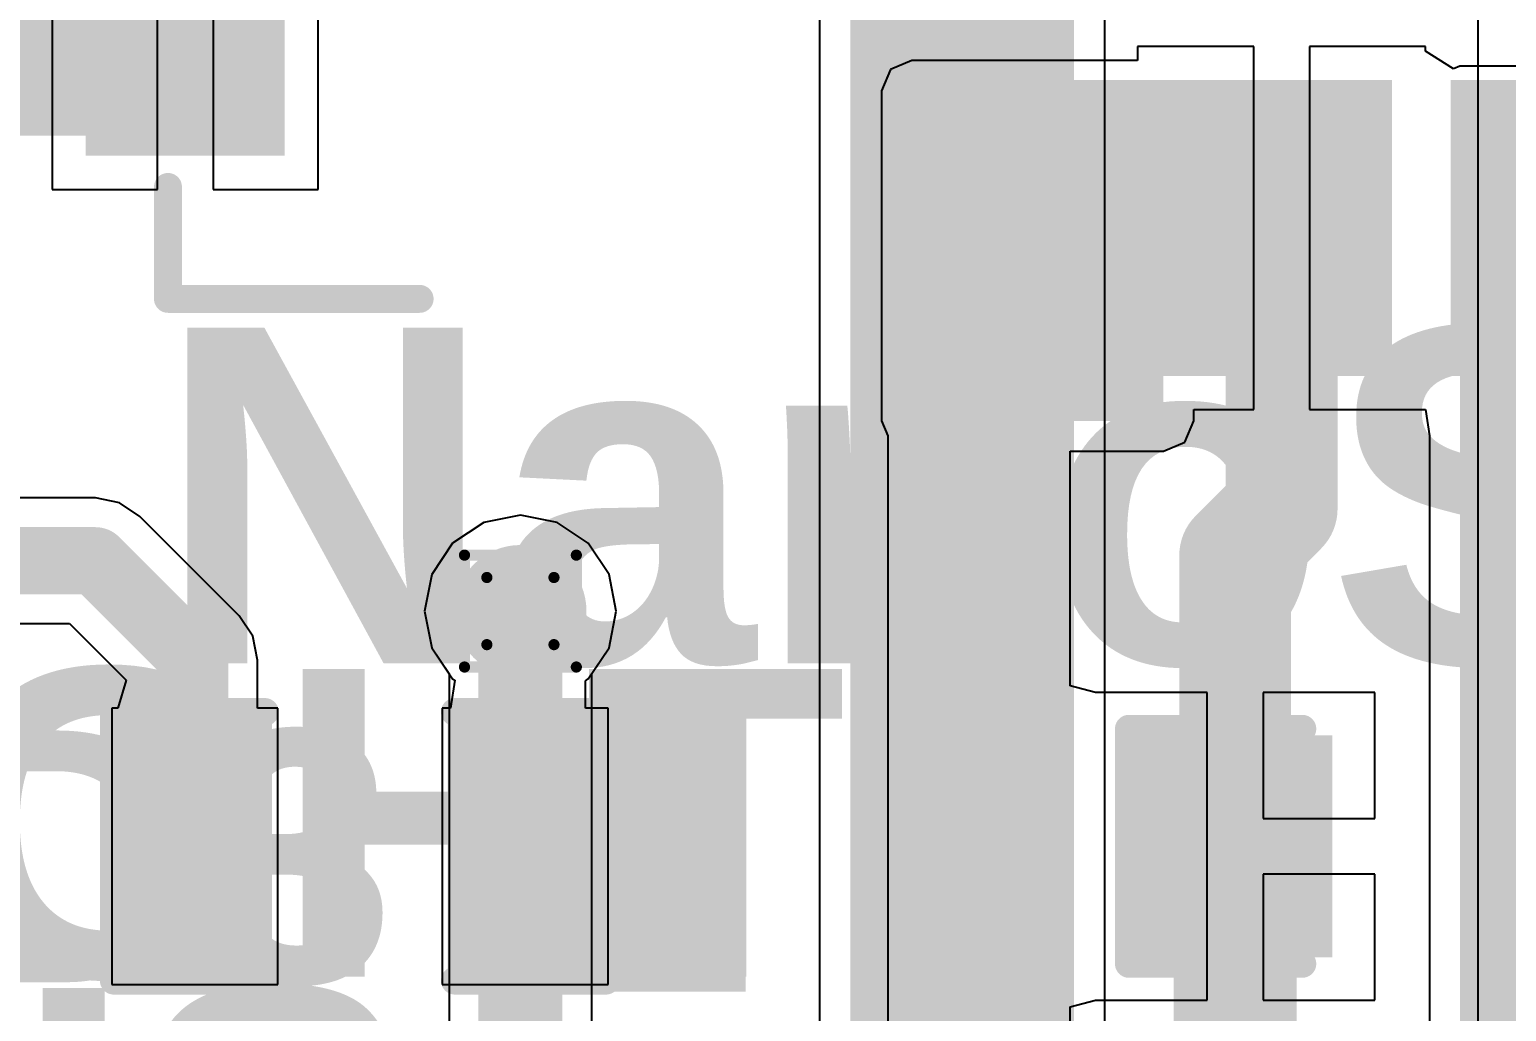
# Model space of a CAD drawing. Header units: inches. Extents: x -0.3 to 9.9, y -0.4 to 5.
# Drawn here: x 0.4832 to 0.7473, y 2.0454 to 2.2209 of the extents above; entities that cross this region are included whole.
import ezdxf

# ---------------------------------------------------------------- set-up
doc = ezdxf.new("R2010")
doc.units = ezdxf.units.IN
doc.header["$MEASUREMENT"] = 0
for name, color, linetype in [('Bottom Layer', 5, 'Continuous'), ('Bottom Solder', 6, 'Continuous'), ('Drill Drawing', 1, 'Continuous'), ('Top Layer', 1, 'Continuous'), ('Top Overlay', 2, 'Continuous'), ('Top Paste', 8, 'Continuous'), ('Top Solder', 216, 'Continuous'), ('Via Holes', 16, 'Continuous')]:
    doc.layers.add(name, color=color, linetype=linetype)
doc.styles.add('Arial_Bold', font='', dxfattribs={"height": 0.2})
doc.styles.get('Arial_Bold').set_extended_font_data('Arial', bold=True)

# ---------------------------------------------------------------- blocks, each defined once
blk = doc.blocks.new('XKNANO_113_14')
at = {"layer": 'Top Layer'}
for points in [[(-0.00591, 0.2878), (0.02559, 0.2878), (0.02559, 0.24291), (-0.00591, 0.24291)], [(0.04409, 0.2878), (0.07559, 0.2878), (0.07559, 0.24291), (0.04409, 0.24291)], [(0.0815, 0.2878), (0.11299, 0.2878), (0.11299, 0.24291), (0.0815, 0.24291)], [(0.24213, 0.24843), (0.26969, 0.24843), (0.26969, 0.16575), (0.24213, 0.16575)]]:
    blk.add_hatch(color=1, dxfattribs=at).paths.add_polyline_path(points)
at = {"layer": 'Top Paste'}
for points in [[(-0.00591, 0.2878), (0.02559, 0.2878), (0.02559, 0.24291), (-0.00591, 0.24291)], [(0.04409, 0.2878), (0.07559, 0.2878), (0.07559, 0.24291), (0.04409, 0.24291)], [(0.0815, 0.2878), (0.11299, 0.2878), (0.11299, 0.24291), (0.0815, 0.24291)], [(0.24213, 0.24843), (0.26969, 0.24843), (0.26969, 0.16575), (0.24213, 0.16575)]]:
    blk.add_hatch(color=8, dxfattribs=at).paths.add_polyline_path(points)
at = {"layer": 'Top Solder'}
for points in [[(-0.00991, 0.2918), (0.02959, 0.2918), (0.02959, 0.23891), (-0.00991, 0.23891)], [(0.04009, 0.2918), (0.07959, 0.2918), (0.07959, 0.23891), (0.04009, 0.23891)], [(0.0775, 0.2918), (0.11699, 0.2918), (0.11699, 0.23891), (0.0775, 0.23891)], [(0.23813, 0.25243), (0.27369, 0.25243), (0.27369, 0.16175), (0.23813, 0.16175)]]:
    blk.add_hatch(color=216, dxfattribs=at).paths.add_polyline_path(points)
at = {"layer": 'Top Overlay'}
for points in [[(0.259, 0.278, 0.005, 0.005, 0), (0.214, 0.278, 0.005, 0.005, 0)], [(0.259, 0.278, 0.005, 0.005, 0), (0.259, 0.258, 0.005, 0.005, 0)]]:
    blk.add_lwpolyline(points, format="xyseb", dxfattribs=at)
for points in [[(0.21275, 0.278, 0.0025, 0.0025, 1), (0.21525, 0.278, 0.0025, 0.0025, 1)], [(0.25775, 0.278, 0.0025, 0.0025, 1), (0.26025, 0.278, 0.0025, 0.0025, 1)], [(0.25775, 0.278, 0.0025, 0.0025, 1), (0.26025, 0.278, 0.0025, 0.0025, 1)], [(0.25775, 0.258, 0.0025, 0.0025, 1), (0.26025, 0.258, 0.0025, 0.0025, 1)]]:
    blk.add_lwpolyline(points, format="xyseb", close=True, dxfattribs=at)
blk = doc.blocks.new('LED_0603_117')
at = {"layer": 'Top Layer'}
for points in [[(-0.03937, 0.01969), (-0.01969, 0.01969), (-0.01969, -0.01969), (-0.03937, -0.01969)], [(0.01969, 0.01969), (0.03937, 0.01969), (0.03937, -0.01969), (0.01969, -0.01969)]]:
    blk.add_hatch(color=1, dxfattribs=at).paths.add_polyline_path(points)
at = {"layer": 'Top Overlay'}
blk.add_hatch(color=2, dxfattribs=at).paths.add_polyline_path([(0.044, -0.02601), (0.069, -0.02601), (0.069, 0.02599), (0.044, 0.02599)])
at = {"layer": 'Top Paste'}
for points in [[(-0.03937, 0.01969), (-0.01969, 0.01969), (-0.01969, -0.01969), (-0.03937, -0.01969)], [(0.01969, 0.01969), (0.03937, 0.01969), (0.03937, -0.01969), (0.01969, -0.01969)]]:
    blk.add_hatch(color=8, dxfattribs=at).paths.add_polyline_path(points)
at = {"layer": 'Top Solder'}
for points in [[(-0.04337, 0.02369), (-0.01569, 0.02369), (-0.01569, -0.02369), (-0.04337, -0.02369)], [(0.01569, 0.02369), (0.04337, 0.02369), (0.04337, -0.02369), (0.01569, -0.02369)]]:
    blk.add_hatch(color=216, dxfattribs=at).paths.add_polyline_path(points)
at = {"layer": 'Top Overlay'}
for points in [[(-0.044, 0.024, 0.005, 0.005, 0), (-0.017, 0.024, 0.005, 0.005, 0)], [(-0.044, -0.024, 0.005, 0.005, 0), (-0.044, 0.024, 0.005, 0.005, 0)], [(0.017, 0.024, 0.005, 0.005, 0), (0.044, 0.024, 0.005, 0.005, 0)], [(0.044, -0.024, 0.005, 0.005, 0), (0.044, 0.024, 0.005, 0.005, 0)], [(-0.044, -0.024, 0.005, 0.005, 0), (-0.017, -0.024, 0.005, 0.005, 0)], [(0.017, -0.024, 0.005, 0.005, 0), (0.044, -0.024, 0.005, 0.005, 0)]]:
    blk.add_lwpolyline(points, format="xyseb", dxfattribs=at)
for points in [[(-0.04525, 0.024, 0.0025, 0.0025, 1), (-0.04275, 0.024, 0.0025, 0.0025, 1)], [(-0.04525, 0.024, 0.0025, 0.0025, 1), (-0.04275, 0.024, 0.0025, 0.0025, 1)], [(-0.01825, 0.024, 0.0025, 0.0025, 1), (-0.01575, 0.024, 0.0025, 0.0025, 1)], [(0.01575, 0.024, 0.0025, 0.0025, 1), (0.01825, 0.024, 0.0025, 0.0025, 1)], [(0.04275, 0.024, 0.0025, 0.0025, 1), (0.04525, 0.024, 0.0025, 0.0025, 1)], [(0.04275, 0.024, 0.0025, 0.0025, 1), (0.04525, 0.024, 0.0025, 0.0025, 1)], [(-0.04525, -0.024, 0.0025, 0.0025, 1), (-0.04275, -0.024, 0.0025, 0.0025, 1)], [(-0.04525, -0.024, 0.0025, 0.0025, 1), (-0.04275, -0.024, 0.0025, 0.0025, 1)], [(-0.01825, -0.024, 0.0025, 0.0025, 1), (-0.01575, -0.024, 0.0025, 0.0025, 1)], [(0.01575, -0.024, 0.0025, 0.0025, 1), (0.01825, -0.024, 0.0025, 0.0025, 1)], [(0.04275, -0.024, 0.0025, 0.0025, 1), (0.04525, -0.024, 0.0025, 0.0025, 1)], [(0.04275, -0.024, 0.0025, 0.0025, 1), (0.04525, -0.024, 0.0025, 0.0025, 1)]]:
    blk.add_lwpolyline(points, format="xyseb", close=True, dxfattribs=at)
at = {"layer": 'Top Overlay', "style": 'Arial_Bold'}
blk.add_text('LED3', height=0.045, dxfattribs=at).set_placement((-0.15435, -0.02429))
blk = doc.blocks.new('C___0603_185')
at = {"layer": 'Top Layer'}
for points in [[(-0.015, 0.0175), (-0.015, -0.0175), (-0.045, -0.0175), (-0.045, 0.0175)], [(0.045, 0.0175), (0.045, -0.0175), (0.015, -0.0175), (0.015, 0.0175)]]:
    blk.add_hatch(color=1, dxfattribs=at).paths.add_polyline_path(points)
at = {"layer": 'Top Paste'}
for points in [[(-0.015, 0.0175), (-0.015, -0.0175), (-0.045, -0.0175), (-0.045, 0.0175)], [(0.045, 0.0175), (0.045, -0.0175), (0.015, -0.0175), (0.015, 0.0175)]]:
    blk.add_hatch(color=8, dxfattribs=at).paths.add_polyline_path(points)
at = {"layer": 'Top Solder'}
for points in [[(-0.01264, 0.01986), (-0.01264, -0.01986), (-0.04736, -0.01986), (-0.04736, 0.01986)], [(0.04736, 0.01986), (0.04736, -0.01986), (0.01264, -0.01986), (0.01264, 0.01986)]]:
    blk.add_hatch(color=216, dxfattribs=at).paths.add_polyline_path(points)
at = {"layer": 'Top Overlay'}
for points in [[(-0.049, -0.021, 0.005, 0.005, 0), (-0.049, 0.021, 0.005, 0.005, 0)], [(-0.049, 0.021, 0.005, 0.005, 0), (-0.018, 0.021, 0.005, 0.005, 0)], [(0.018, 0.021, 0.005, 0.005, 0), (0.049, 0.021, 0.005, 0.005, 0)], [(0.049, -0.021, 0.005, 0.005, 0), (0.049, 0.021, 0.005, 0.005, 0)], [(-0.049, -0.021, 0.005, 0.005, 0), (-0.018, -0.021, 0.005, 0.005, 0)], [(0.018, -0.021, 0.005, 0.005, 0), (0.049, -0.021, 0.005, 0.005, 0)]]:
    blk.add_lwpolyline(points, format="xyseb", dxfattribs=at)
for points in [[(-0.05025, 0.021, 0.0025, 0.0025, 1), (-0.04775, 0.021, 0.0025, 0.0025, 1)], [(-0.05025, 0.021, 0.0025, 0.0025, 1), (-0.04775, 0.021, 0.0025, 0.0025, 1)], [(-0.01925, 0.021, 0.0025, 0.0025, 1), (-0.01675, 0.021, 0.0025, 0.0025, 1)], [(0.01675, 0.021, 0.0025, 0.0025, 1), (0.01925, 0.021, 0.0025, 0.0025, 1)], [(0.04775, 0.021, 0.0025, 0.0025, 1), (0.05025, 0.021, 0.0025, 0.0025, 1)], [(0.04775, 0.021, 0.0025, 0.0025, 1), (0.05025, 0.021, 0.0025, 0.0025, 1)], [(-0.05025, -0.021, 0.0025, 0.0025, 1), (-0.04775, -0.021, 0.0025, 0.0025, 1)], [(-0.05025, -0.021, 0.0025, 0.0025, 1), (-0.04775, -0.021, 0.0025, 0.0025, 1)], [(-0.01925, -0.021, 0.0025, 0.0025, 1), (-0.01675, -0.021, 0.0025, 0.0025, 1)], [(0.01675, -0.021, 0.0025, 0.0025, 1), (0.01925, -0.021, 0.0025, 0.0025, 1)], [(0.04775, -0.021, 0.0025, 0.0025, 1), (0.05025, -0.021, 0.0025, 0.0025, 1)], [(0.04775, -0.021, 0.0025, 0.0025, 1), (0.05025, -0.021, 0.0025, 0.0025, 1)]]:
    blk.add_lwpolyline(points, format="xyseb", close=True, dxfattribs=at)

msp = doc.modelspace()

# ---------------------------------------------------------------- hatches: boundary and pattern name
at = {"layer": 'Bottom Layer'}
h = msp.add_hatch(color=5, dxfattribs=at)
edge = h.paths.add_edge_path()
edge.add_arc((0.571, 2.117), 0.01181, 0, 360)
at = {"layer": 'Bottom Solder'}
h = msp.add_hatch(color=6, dxfattribs=at)
edge = h.paths.add_edge_path()
edge.add_arc((0.571, 2.117), 0.00591, 0, 360)
at = {"layer": 'Top Layer'}
for points in [[(0.36582, 2.20195), (0.528, 2.20195), (0.528, 2.288), (0.36582, 2.288)], [(0.641, 2.151), (0.686, 2.151), (0.686, 2.21), (0.641, 2.21)], [(0.739, 2.013), (0.777, 2.013), (0.777, 2.209), (0.739, 2.209)]]:
    msp.add_hatch(color=1, dxfattribs=at).paths.add_polyline_path(points)
h = msp.add_hatch(color=1, dxfattribs=at)
edge = h.paths.add_edge_path()
edge.add_arc((0.571, 2.117), 0.01181, 0, 360)
at = {"layer": 'Top Solder'}
h = msp.add_hatch(color=216, dxfattribs=at)
edge = h.paths.add_edge_path()
edge.add_arc((0.571, 2.117), 0.00591, 0, 360)
at = {"layer": 'Via Holes'}
h = msp.add_hatch(color=7, dxfattribs=at)
edge = h.paths.add_edge_path()
edge.add_arc((0.571, 2.117), 0.00591, 0, 360)

# ---------------------------------------------------------------- linework, layer by layer
at = {"layer": 'Bottom Layer'}
for p, q in [((0.62451, 2.37401), (0.62451, 1.81583)), ((0.67549, 1.34799), (0.67549, 2.25369)), ((0.7422, 2.24953), (0.7422, 1.55624)), ((0.571, 2.13414), (0.56444, 2.13284)), ((0.57756, 2.13284), (0.571, 2.13414)), ((0.56444, 2.13284), (0.55888, 2.12912)), ((0.58312, 2.12912), (0.57756, 2.13284)), ((0.55888, 2.12912), (0.55516, 2.12356)), ((0.58684, 2.12356), (0.58312, 2.12912)), ((0.55516, 2.12356), (0.55386, 2.117)), ((0.58814, 2.117), (0.58684, 2.12356)), ((0.55386, 2.117), (0.55516, 2.11044)), ((0.58684, 2.11044), (0.58814, 2.117)), ((0.55516, 2.11044), (0.55826, 2.10582)), ((0.58374, 2.10582), (0.58684, 2.11044)), ((0.55826, 2.10582), (0.55826, 1.98928)), ((0.58374, 1.984), (0.58374, 2.10582))]:
    msp.add_line(p, q, dxfattribs=at)
for points in [[(0.65, 1.33743, 0.04, 0.04, 0), (0.65, 2.38457, 0.04, 0.04, 0)], [(0.571, 1.984, 0.015, 0.015, 0), (0.571, 2.117, 0.015, 0.015, 0)]]:
    msp.add_lwpolyline(points, format="xyseb", dxfattribs=at)
msp.add_lwpolyline([(0.56725, 2.117, 0.0075, 0.0075, 1), (0.57475, 2.117, 0.0075, 0.0075, 1)], format="xyseb", close=True, dxfattribs=at)
at = {"layer": 'Drill Drawing'}
for points in [[(0.561, 2.127, 0.002, 0.002, 0), (0.581, 2.127, 0.002, 0.002, 0)], [(0.561, 2.107, 0.002, 0.002, 0), (0.561, 2.127, 0.002, 0.002, 0)], [(0.581, 2.107, 0.002, 0.002, 0), (0.581, 2.127, 0.002, 0.002, 0)], [(0.565, 2.123, 0.002, 0.002, 0), (0.577, 2.123, 0.002, 0.002, 0)], [(0.565, 2.111, 0.002, 0.002, 0), (0.565, 2.123, 0.002, 0.002, 0)], [(0.577, 2.111, 0.002, 0.002, 0), (0.577, 2.123, 0.002, 0.002, 0)], [(0.565, 2.111, 0.002, 0.002, 0), (0.577, 2.111, 0.002, 0.002, 0)], [(0.561, 2.107, 0.002, 0.002, 0), (0.581, 2.107, 0.002, 0.002, 0)]]:
    msp.add_lwpolyline(points, format="xyseb", dxfattribs=at)
for points in [[(0.5605, 2.127, 0.001, 0.001, 1), (0.5615, 2.127, 0.001, 0.001, 1)], [(0.5605, 2.127, 0.001, 0.001, 1), (0.5615, 2.127, 0.001, 0.001, 1)], [(0.5805, 2.127, 0.001, 0.001, 1), (0.5815, 2.127, 0.001, 0.001, 1)], [(0.5805, 2.127, 0.001, 0.001, 1), (0.5815, 2.127, 0.001, 0.001, 1)], [(0.5645, 2.123, 0.001, 0.001, 1), (0.5655, 2.123, 0.001, 0.001, 1)], [(0.5645, 2.123, 0.001, 0.001, 1), (0.5655, 2.123, 0.001, 0.001, 1)], [(0.5765, 2.123, 0.001, 0.001, 1), (0.5775, 2.123, 0.001, 0.001, 1)], [(0.5765, 2.123, 0.001, 0.001, 1), (0.5775, 2.123, 0.001, 0.001, 1)], [(0.5645, 2.111, 0.001, 0.001, 1), (0.5655, 2.111, 0.001, 0.001, 1)], [(0.5645, 2.111, 0.001, 0.001, 1), (0.5655, 2.111, 0.001, 0.001, 1)], [(0.5765, 2.111, 0.001, 0.001, 1), (0.5775, 2.111, 0.001, 0.001, 1)], [(0.5765, 2.111, 0.001, 0.001, 1), (0.5775, 2.111, 0.001, 0.001, 1)], [(0.5605, 2.107, 0.001, 0.001, 1), (0.5615, 2.107, 0.001, 0.001, 1)], [(0.5605, 2.107, 0.001, 0.001, 1), (0.5615, 2.107, 0.001, 0.001, 1)], [(0.5805, 2.107, 0.001, 0.001, 1), (0.5815, 2.107, 0.001, 0.001, 1)], [(0.5805, 2.107, 0.001, 0.001, 1), (0.5815, 2.107, 0.001, 0.001, 1)]]:
    msp.add_lwpolyline(points, format="xyseb", close=True, dxfattribs=at)
at = {"layer": 'Top Layer'}
for p, q in [((0.48729, 2.23872), (0.48729, 2.19238)), ((0.50607, 2.19238), (0.50607, 2.23872)), ((0.51607, 2.23872), (0.51607, 2.19238)), ((0.53485, 2.19238), (0.53485, 2.23872)), ((0.70213, 2.21789), (0.68138, 2.21789)), ((0.68138, 2.21789), (0.68138, 2.21541)), ((0.70213, 2.18545), (0.70213, 2.21789)), ((0.73288, 2.21789), (0.71213, 2.21789)), ((0.71213, 2.21789), (0.71213, 2.18545)), ((0.73288, 2.21706), (0.73288, 2.21789)), ((0.73788, 2.21395), (0.73288, 2.21706)), ((0.63717, 2.21383), (0.63559, 2.21)), ((0.641, 2.21541), (0.63717, 2.21383)), ((0.68138, 2.21541), (0.641, 2.21541)), ((0.739, 2.21441), (0.73788, 2.21395)), ((0.777, 2.21441), (0.739, 2.21441)), ((0.63559, 2.21), (0.63559, 2.151)), ((0.48729, 2.19238), (0.50607, 2.19238)), ((0.51607, 2.19238), (0.53485, 2.19238)), ((0.70213, 2.15301), (0.70213, 2.18545)), ((0.71213, 2.18545), (0.71213, 2.15301)), ((0.69141, 2.151), (0.69141, 2.15301)), ((0.69141, 2.15301), (0.70213, 2.15301)), ((0.71213, 2.15301), (0.73288, 2.15301)), ((0.73288, 2.15301), (0.73359, 2.14831)), ((0.63559, 2.151), (0.63669, 2.14835)), ((0.68983, 2.14717), (0.69141, 2.151)), ((0.63669, 2.14835), (0.63669, 1.9847)), ((0.73359, 2.14831), (0.73359, 2.013)), ((0.66931, 2.10363), (0.66931, 2.14559)), ((0.66931, 2.14559), (0.686, 2.14559)), ((0.686, 2.14559), (0.68983, 2.14717)), ((0.495, 2.13722), (0.472, 2.13722)), ((0.49929, 2.13636), (0.495, 2.13722)), ((0.495, 2.13722), (0.495, 2.13722)), ((0.50293, 2.13393), (0.49929, 2.13636)), ((0.571, 2.13414), (0.56444, 2.13284)), ((0.57756, 2.13284), (0.571, 2.13414)), ((0.5207, 2.11616), (0.50293, 2.13393)), ((0.56444, 2.13284), (0.55888, 2.12912)), ((0.58312, 2.12912), (0.57756, 2.13284)), ((0.55888, 2.12912), (0.55516, 2.12356)), ((0.58684, 2.12356), (0.58312, 2.12912)), ((0.55516, 2.12356), (0.55386, 2.117)), ((0.58814, 2.117), (0.58684, 2.12356)), ((0.52313, 2.11252), (0.5207, 2.11616)), ((0.5207, 2.11616), (0.5207, 2.11616)), ((0.55386, 2.117), (0.55516, 2.11044)), ((0.58684, 2.11044), (0.58814, 2.117)), ((0.472, 2.11478), (0.49035, 2.11478)), ((0.49035, 2.11478), (0.50051, 2.10463)), ((0.52398, 2.10823), (0.52313, 2.11252)), ((0.55516, 2.11044), (0.55888, 2.10488)), ((0.58312, 2.10488), (0.58684, 2.11044)), ((0.52398, 2.09963), (0.52398, 2.10823)), ((0.50051, 2.10463), (0.49902, 2.09963)), ((0.55925, 2.10463), (0.55847, 2.09963)), ((0.55888, 2.10488), (0.55925, 2.10463)), ((0.58263, 2.10455), (0.58312, 2.10488)), ((0.58263, 2.09963), (0.58263, 2.10455)), ((0.67382, 2.10245), (0.66931, 2.10363)), ((0.67431, 2.10245), (0.67382, 2.10245)), ((0.69382, 2.10245), (0.67431, 2.10245)), ((0.69382, 2.07495), (0.69382, 2.10245)), ((0.72382, 2.10245), (0.70382, 2.10245)), ((0.70382, 2.10245), (0.70382, 2.07995)), ((0.72382, 2.07995), (0.72382, 2.10245)), ((0.49902, 2.09963), (0.49793, 2.09963)), ((0.49793, 2.09963), (0.49793, 2.05026)), ((0.52761, 2.09963), (0.52398, 2.09963)), ((0.52761, 2.05026), (0.52761, 2.09963)), ((0.55847, 2.09963), (0.55698, 2.09963)), ((0.55698, 2.09963), (0.55698, 2.05026)), ((0.58667, 2.09963), (0.58263, 2.09963)), ((0.58667, 2.05026), (0.58667, 2.09963)), ((0.70382, 2.07995), (0.72382, 2.07995)), ((0.69382, 2.04745), (0.69382, 2.07495)), ((0.72382, 2.06995), (0.70382, 2.06995)), ((0.70382, 2.06995), (0.70382, 2.04745)), ((0.72382, 2.04745), (0.72382, 2.06995)), ((0.49793, 2.05026), (0.52761, 2.05026)), ((0.55698, 2.05026), (0.58667, 2.05026)), ((0.66931, 2.04626), (0.67382, 2.04745)), ((0.67382, 2.04745), (0.67431, 2.04745)), ((0.67431, 2.04745), (0.69382, 2.04745)), ((0.70382, 2.04745), (0.72382, 2.04745)), ((0.66931, 1.99146), (0.66931, 2.04626))]:
    msp.add_line(p, q, dxfattribs=at)
for points in [[(0.70713, 2.18545, 0.025, 0.025, 0), (0.70881, 2.18713, 0.025, 0.025, 0)], [(0.66973, 2.17876, 0.022, 0.022, 0), (0.66973, 2.18545, 0.022, 0.022, 0)], [(0.70713, 2.13526, 0.02, 0.02, 0), (0.70713, 2.18545, 0.02, 0.02, 0)], [(0.653, 2.16203, 0.022, 0.022, 0), (0.66973, 2.17876, 0.022, 0.022, 0)], [(0.653, 1.9847, 0.022, 0.022, 0), (0.653, 2.16203, 0.022, 0.022, 0)], [(0.69882, 2.12695, 0.02, 0.02, 0), (0.70713, 2.13526, 0.02, 0.02, 0)], [(0.69882, 2.07495, 0.02, 0.02, 0), (0.69882, 2.12695, 0.02, 0.02, 0)], [(0.452, 2.126, 0.012, 0.012, 0), (0.495, 2.126, 0.012, 0.012, 0)], [(0.495, 2.126, 0.012, 0.012, 0), (0.51277, 2.10823, 0.012, 0.012, 0)], [(0.57141, 2.07536, 0.012, 0.012, 0), (0.57141, 2.11659, 0.012, 0.012, 0)], [(0.571, 2.117, 0.01, 0.01, 0), (0.57141, 2.11659, 0.01, 0.01, 0)], [(0.51277, 2.07495, 0.012, 0.012, 0), (0.51277, 2.10823, 0.012, 0.012, 0)], [(0.69882, 1.98795, 0.022, 0.022, 0), (0.69882, 2.07495, 0.022, 0.022, 0)], [(0.57141, 2.07536, 0.01, 0.01, 0), (0.57182, 2.07495, 0.01, 0.01, 0)]]:
    msp.add_lwpolyline(points, format="xyseb", dxfattribs=at)
for points in [[(0.70088, 2.18545, 0.0125, 0.0125, 1), (0.71338, 2.18545, 0.0125, 0.0125, 1)], [(0.70256, 2.18713, 0.0125, 0.0125, 1), (0.71506, 2.18713, 0.0125, 0.0125, 1)], [(0.66423, 2.18545, 0.011, 0.011, 1), (0.67523, 2.18545, 0.011, 0.011, 1)], [(0.70213, 2.18545, 0.01, 0.01, 1), (0.71213, 2.18545, 0.01, 0.01, 1)], [(0.66423, 2.17876, 0.011, 0.011, 1), (0.67523, 2.17876, 0.011, 0.011, 1)], [(0.66423, 2.17876, 0.011, 0.011, 1), (0.67523, 2.17876, 0.011, 0.011, 1)], [(0.6475, 2.16203, 0.011, 0.011, 1), (0.6585, 2.16203, 0.011, 0.011, 1)], [(0.6475, 2.16203, 0.011, 0.011, 1), (0.6585, 2.16203, 0.011, 0.011, 1)], [(0.70213, 2.13526, 0.01, 0.01, 1), (0.71213, 2.13526, 0.01, 0.01, 1)], [(0.70213, 2.13526, 0.01, 0.01, 1), (0.71213, 2.13526, 0.01, 0.01, 1)], [(0.69382, 2.12695, 0.01, 0.01, 1), (0.70382, 2.12695, 0.01, 0.01, 1)], [(0.69382, 2.12695, 0.01, 0.01, 1), (0.70382, 2.12695, 0.01, 0.01, 1)], [(0.492, 2.126, 0.006, 0.006, 1), (0.498, 2.126, 0.006, 0.006, 1)], [(0.492, 2.126, 0.006, 0.006, 1), (0.498, 2.126, 0.006, 0.006, 1)], [(0.56841, 2.11659, 0.006, 0.006, 1), (0.57441, 2.11659, 0.006, 0.006, 1)], [(0.5685, 2.117, 0.005, 0.005, 1), (0.5735, 2.117, 0.005, 0.005, 1)], [(0.56891, 2.11659, 0.005, 0.005, 1), (0.57391, 2.11659, 0.005, 0.005, 1)], [(0.50977, 2.10823, 0.006, 0.006, 1), (0.51577, 2.10823, 0.006, 0.006, 1)], [(0.50977, 2.10823, 0.006, 0.006, 1), (0.51577, 2.10823, 0.006, 0.006, 1)], [(0.69332, 2.07495, 0.011, 0.011, 1), (0.70432, 2.07495, 0.011, 0.011, 1)], [(0.69382, 2.07495, 0.01, 0.01, 1), (0.70382, 2.07495, 0.01, 0.01, 1)], [(0.56841, 2.07536, 0.006, 0.006, 1), (0.57441, 2.07536, 0.006, 0.006, 1)], [(0.50977, 2.07495, 0.006, 0.006, 1), (0.51577, 2.07495, 0.006, 0.006, 1)], [(0.56891, 2.07536, 0.005, 0.005, 1), (0.57391, 2.07536, 0.005, 0.005, 1)], [(0.56932, 2.07495, 0.005, 0.005, 1), (0.57432, 2.07495, 0.005, 0.005, 1)]]:
    msp.add_lwpolyline(points, format="xyseb", close=True, dxfattribs=at)

# ---------------------------------------------------------------- block references
at = {"rotation": 180}
msp.add_blockref('XKNANO_113_14', (0.76697, 2.45081), dxfattribs=at)
for name, p in [('LED_0603_117', (0.54229, 2.07495)), ('C___0603_185', (0.72882, 2.07495))]:
    msp.add_blockref(name, p)

# ---------------------------------------------------------------- texts
at = {"layer": 'Top Overlay', "style": 'Arial_Bold'}
msp.add_text('NanoSIM', height=0.06, dxfattribs=at).set_placement((0.50582, 2.10765))
for s, p in [('NETLIGHT', (0.24526, 2.05164)), ('STATUS', (0.24526, 1.99464))]:
    msp.add_text(s, height=0.055, rotation=360, dxfattribs=at).set_placement(p)

doc.saveas('drawing.dxf')
